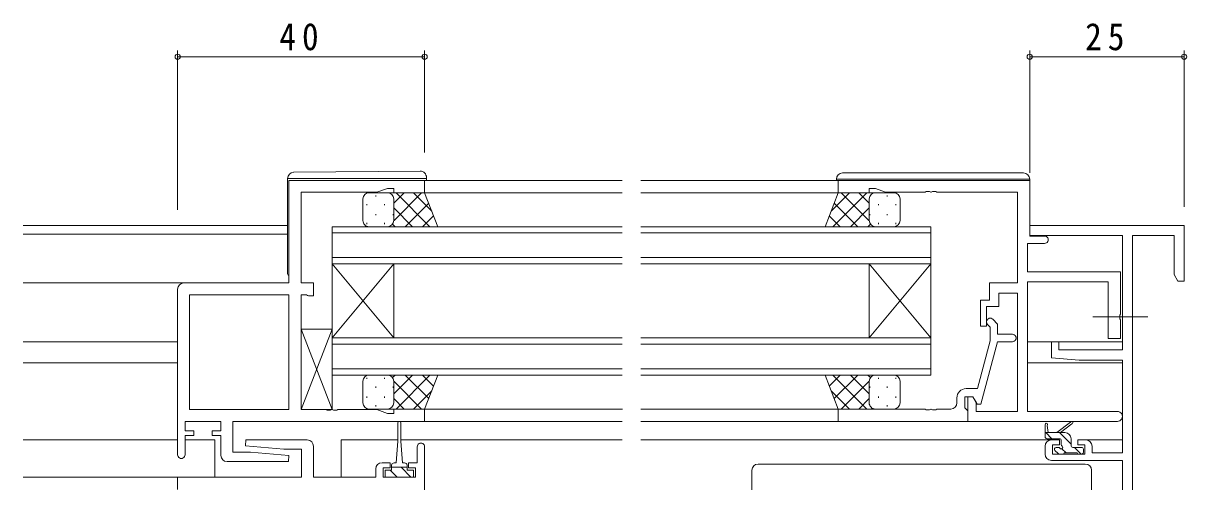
# Model space of a CAD drawing. Units: millimetres, scale not verified. Extents: x -841 to 746, y -594 to 534.
# Drawn here: x 18.4 to 206.8, y -228.5 to -154.3 of the extents above; entities that cross this region are included whole.
import ezdxf

# ---------------------------------------------------------------- set-up
doc = ezdxf.new("R2010")
doc.units = ezdxf.units.MM
doc.header["$LTSCALE"] = 2
doc.linetypes.add('CHAIN2', pattern=[12, 9, -1, 1, -1])
for name, color, linetype, lineweight in [('0-3_YKK_11', 7, 'Continuous', 9), ('0-4_YKK_12', 2, 'Continuous', 9), ('0-5_YKK_13', 4, 'Continuous', 9), ('0-7_YKK_D', 6, 'Continuous', 9)]:
    doc.layers.add(name, color=color, linetype=linetype, lineweight=lineweight)
doc.styles.add('ＭＳ ゴシック', font='')
doc.styles.get('ＭＳ ゴシック').set_extended_font_data('MS Gothic')

msp = doc.modelspace()

# ---------------------------------------------------------------- linework, layer by layer
at = {"layer": '0-3_YKK_11'}
for p, q in [((61.423, -179.719), (83.423, -179.719)), ((61.423, -196.319), (61.423, -179.719)), ((83.423, -179.719), (83.423, -181.719)), ((150.423, -179.719), (150.423, -181.719)), ((181.423, -179.719), (150.423, -179.719)), ((181.423, -188.719), (181.423, -179.719)), ((63.423, -181.649), (63.423, -196.319)), ((75.692, -181.649), (63.423, -181.649)), ((77.423, -181.019), (75.692, -181.649)), ((78.423, -181.019), (77.423, -181.019)), ((78.423, -181.719), (78.423, -181.019)), ((83.423, -181.719), (78.423, -181.719)), ((150.423, -181.719), (155.424, -181.719)), ((155.424, -181.019), (156.423, -181.019)), ((155.424, -181.719), (155.424, -181.019)), ((156.423, -181.019), (158.072, -181.619)), ((158.072, -181.619), (164.465, -181.619)), ((164.465, -181.619), (164.649, -181.499)), ((164.649, -181.499), (165.198, -181.499)), ((165.198, -181.499), (165.382, -181.619)), ((165.382, -181.619), (165.465, -181.619)), ((165.465, -181.619), (165.648, -181.499)), ((165.648, -181.499), (166.198, -181.499)), ((166.198, -181.499), (166.382, -181.619)), ((166.382, -181.619), (179.423, -181.619)), ((179.423, -181.619), (179.423, -196.319)), ((181.423, -187.019), (206.423, -187.019)), ((181.423, -188.649), (181.423, -187.019)), ((206.423, -187.019), (206.423, -196.019)), ((181.054, -189.919), (183.823, -189.919)), ((181.054, -194.519), (181.054, -189.919)), ((196.423, -188.649), (181.423, -188.649)), ((183.823, -188.719), (181.423, -188.719)), ((196.423, -207.119), (196.423, -188.649)), ((204.793, -188.649), (198.053, -188.649)), ((198.053, -188.649), (198.053, -237.519)), ((204.793, -194.928), (204.793, -188.649)), ((196.123, -194.519), (181.054, -194.519)), ((196.123, -201.361), (196.123, -194.519)), ((205.423, -196.019), (204.793, -194.928)), ((43.423, -224.119), (43.423, -197.319)), ((44.423, -196.319), (61.423, -196.319)), ((63.423, -196.319), (65.423, -196.319)), ((65.423, -196.319), (65.423, -198.419)), ((174.923, -196.319), (174.923, -199.119)), ((179.423, -196.319), (174.923, -196.319)), ((181.054, -196.149), (194.123, -196.149)), ((181.054, -217.089), (181.054, -196.149)), ((194.123, -196.149), (194.123, -205.319)), ((206.423, -196.019), (205.423, -196.019)), ((45.353, -198.249), (61.423, -198.249)), ((45.353, -216.789), (45.353, -198.249)), ((61.423, -198.249), (61.423, -216.789)), ((61.423, -198.249), (61.423, -216.789)), ((63.423, -198.249), (63.423, -216.789)), ((64.296, -198.249), (63.423, -198.249)), ((64.46, -198.334), (64.296, -198.249)), ((64.623, -198.419), (64.46, -198.334)), ((65.423, -198.419), (64.623, -198.419)), ((173.423, -199.119), (173.423, -203.319)), ((174.923, -199.119), (173.423, -199.119)), ((176.423, -197.949), (179.423, -197.949)), ((176.423, -200.119), (176.423, -197.949)), ((179.423, -197.949), (179.423, -217.089)), ((174.423, -200.119), (176.423, -200.119)), ((174.423, -203.319), (174.423, -200.119)), ((196.003, -201.544), (196.123, -201.361)), ((196.003, -202.094), (196.003, -201.544)), ((173.423, -203.319), (174.423, -203.319)), ((175.023, -203.467), (174.599, -203.043)), ((175.023, -205.657), (175.023, -203.467)), ((175.448, -202.195), (176.223, -202.97)), ((176.223, -202.97), (176.223, -204.619)), ((196.123, -202.277), (196.003, -202.094)), ((196.123, -205.319), (196.123, -202.277)), ((176.223, -204.619), (178.623, -204.619)), ((194.123, -205.319), (196.123, -205.319)), ((172.944, -213.419), (175.023, -205.657)), ((176.222, -205.819), (173.516, -215.919)), ((178.623, -205.819), (176.222, -205.819)), ((184.923, -205.819), (186.123, -205.819)), ((184.923, -208.425), (184.923, -205.819)), ((186.123, -205.819), (186.123, -207.119)), ((186.123, -207.119), (196.423, -207.119)), ((189.423, -208.819), (184.923, -208.425)), ((196.423, -208.819), (189.423, -208.819)), ((196.423, -223.819), (196.423, -208.819)), ((170.923, -214.719), (170.923, -216.519)), ((172.223, -214.719), (170.923, -214.719)), ((171.123, -213.419), (172.944, -213.419)), ((171.423, -214.719), (171.423, -218.719)), ((172.223, -214.719), (171.423, -214.719)), ((172.916, -215.919), (172.223, -214.719)), ((172.723, -215.585), (172.223, -214.719)), ((169.623, -215.719), (169.623, -214.919)), ((170.923, -216.519), (171.123, -216.719)), ((172.723, -217.089), (172.723, -215.585)), ((173.516, -215.919), (172.916, -215.919)), ((61.423, -216.789), (45.353, -216.789)), ((63.423, -216.789), (67.465, -216.789)), ((67.465, -216.789), (67.649, -216.909)), ((67.649, -216.909), (68.198, -216.909)), ((68.198, -216.909), (68.382, -216.789)), ((68.382, -216.789), (68.465, -216.789)), ((68.465, -216.789), (68.648, -216.909)), ((68.648, -216.909), (69.198, -216.909)), ((69.198, -216.909), (69.382, -216.789)), ((69.382, -216.789), (75.692, -216.789)), ((75.692, -216.789), (77.423, -217.419)), ((77.423, -217.419), (78.423, -217.419)), ((78.423, -216.719), (83.423, -216.719)), ((78.423, -217.419), (78.423, -216.719)), ((83.423, -216.719), (83.423, -218.719)), ((150.423, -216.719), (164.465, -216.719)), ((150.423, -218.719), (150.423, -216.719)), ((164.465, -216.719), (164.649, -216.839)), ((164.649, -216.839), (165.198, -216.839)), ((165.198, -216.839), (165.382, -216.719)), ((165.382, -216.719), (165.465, -216.719)), ((165.465, -216.719), (165.648, -216.839)), ((165.648, -216.839), (166.198, -216.839)), ((166.198, -216.839), (166.382, -216.719)), ((166.382, -216.719), (168.623, -216.719)), ((171.123, -216.719), (171.423, -217.019)), ((171.423, -217.019), (171.423, -218.719)), ((179.423, -217.089), (172.723, -217.089)), ((195.609, -217.089), (181.054, -217.089)), ((44.623, -218.719), (44.623, -220.219)), ((50.423, -218.719), (44.623, -218.719)), ((44.623, -220.219), (46.023, -220.219)), ((46.023, -220.219), (46.023, -221.019)), ((49.023, -220.219), (50.423, -220.219)), ((49.023, -221.019), (49.023, -220.219)), ((50.423, -220.219), (50.423, -218.719)), ((52.353, -218.719), (52.353, -223.719)), ((83.423, -218.719), (52.353, -218.719)), ((171.423, -218.719), (150.423, -218.719)), ((171.423, -218.719), (195.609, -218.719)), ((44.623, -221.019), (44.623, -224.119)), ((46.023, -221.019), (44.623, -221.019)), ((50.423, -221.019), (49.023, -221.019)), ((50.423, -224.219), (50.423, -221.019)), ((54.403, -222.675), (54.445, -221.719)), ((54.445, -221.719), (64.423, -221.719)), ((184.923, -221.719), (186.223, -221.719)), ((186.223, -221.719), (186.223, -222.519)), ((189.223, -221.719), (190.524, -221.719)), ((189.223, -222.519), (189.223, -221.719)), ((52.353, -223.719), (55.23, -223.719)), ((60.617, -223.219), (54.403, -222.675)), ((55.23, -223.719), (61.443, -224.262)), ((63.493, -223.219), (60.617, -223.219)), ((63.493, -227.719), (63.493, -223.219)), ((65.423, -222.719), (65.423, -227.719)), ((82.223, -225.419), (82.223, -222.819)), ((83.423, -222.819), (83.423, -307.719)), ((183.923, -224.019), (183.923, -222.719)), ((185.123, -222.519), (185.123, -224.019)), ((186.223, -222.519), (185.123, -222.519)), ((185.123, -224.019), (190.323, -224.019)), ((190.323, -222.519), (189.223, -222.519)), ((190.323, -224.019), (190.323, -222.519)), ((191.523, -222.719), (191.523, -223.819)), ((191.523, -223.819), (196.423, -223.819)), ((61.402, -225.219), (51.423, -225.219)), ((61.443, -224.262), (61.402, -225.219)), ((76.523, -225.419), (77.823, -225.419)), ((77.823, -225.419), (77.823, -226.219)), ((80.823, -225.419), (82.223, -225.419)), ((80.823, -226.219), (80.823, -225.419)), ((196.423, -225.019), (184.923, -225.019)), ((196.423, -242.769), (196.423, -225.019)), ((43.423, -227.719), (63.493, -227.719)), ((43.423, -229.719), (43.423, -227.719)), ((65.423, -227.719), (75.523, -227.719)), ((75.523, -227.719), (75.523, -226.419)), ((76.723, -226.219), (76.723, -227.719)), ((77.823, -226.219), (76.723, -226.219)), ((76.723, -227.719), (81.923, -227.719)), ((81.923, -226.219), (80.823, -226.219)), ((81.923, -227.719), (81.923, -226.219))]:
    msp.add_line(p, q, dxfattribs=at)
for centre, radius, start, end in [((183.823, -189.319), 0.6, 269.99998, 90), ((44.423, -197.319), 1, 90, 179.99998), ((175.023, -202.619), 0.6, 44.99998, 225), ((178.623, -205.219), 0.6, 269.99998, 90), ((171.123, -214.919), 1.5, 90, 179.99998), ((168.623, -215.719), 1, 270, 359.99998), ((195.609, -217.904), 0.815, 269.99998, 90), ((64.423, -222.719), 1, 0, 89.99998), ((82.823, -222.819), 0.6, 359.99998, 180), ((184.923, -222.719), 1, 90, 179.99998), ((190.524, -222.719), 1, 0, 89.99998), ((44.023, -224.119), 0.6, 179.99998, 0), ((51.423, -224.219), 1, 180, 269.99998), ((184.923, -224.019), 1, 180, 269.99998), ((76.523, -226.419), 1, 90, 179.99998)]:
    msp.add_arc(centre, radius, start, end, dxfattribs=at)
at = {"layer": '0-4_YKK_12'}
for p, q in [((83.123, -179.719), (115.424, -179.719)), ((150.723, -179.719), (118.424, -179.719)), ((83.423, -181.719), (115.424, -181.719)), ((150.921, -181.719), (118.424, -181.719)), ((61.223, -187.019), (18.423, -187.019)), ((61.223, -188.419), (18.423, -188.419)), ((68.424, -187.219), (115.424, -187.219)), ((68.424, -187.219), (68.424, -193.219)), ((68.424, -188.219), (115.424, -188.219)), ((165.424, -187.219), (118.424, -187.219)), ((165.424, -188.219), (118.424, -188.219)), ((68.424, -192.219), (115.424, -192.219)), ((68.424, -193.219), (115.424, -193.219)), ((68.424, -193.219), (78.423, -205.219)), ((68.424, -205.219), (78.423, -193.219)), ((68.424, -206.019), (68.424, -193.219)), ((78.423, -205.219), (78.423, -193.219)), ((165.424, -192.219), (118.424, -192.219)), ((165.424, -193.219), (118.424, -193.219)), ((165.424, -193.219), (155.424, -205.219)), ((165.424, -205.219), (155.424, -193.219)), ((155.424, -205.219), (155.424, -193.219)), ((44.423, -196.319), (18.423, -196.319)), ((68.424, -205.219), (115.424, -205.219)), ((68.424, -205.219), (68.424, -211.219)), ((165.424, -205.219), (118.424, -205.219)), ((165.424, -211.219), (165.424, -205.219)), ((43.423, -205.819), (18.423, -205.819)), ((68.424, -206.219), (115.424, -206.219)), ((165.424, -206.219), (118.424, -206.219)), ((196.423, -205.819), (181.054, -205.819)), ((43.423, -209.219), (18.423, -209.219)), ((68.424, -210.219), (115.424, -210.219)), ((165.424, -210.219), (118.424, -210.219)), ((196.423, -209.219), (181.054, -209.219)), ((68.424, -211.219), (115.424, -211.219)), ((165.424, -211.219), (118.424, -211.219)), ((85.423, -216.719), (82.923, -216.719)), ((115.469, -216.72), (83.424, -216.719)), ((150.87, -216.722), (118.424, -216.72)), ((82.923, -218.719), (89.109, -218.719)), ((83.123, -218.719), (115.424, -218.719)), ((150.723, -218.719), (118.424, -218.719)), ((43.423, -221.719), (18.423, -221.719)), ((49.423, -221.719), (44.623, -221.719)), ((49.423, -221.719), (49.423, -227.719)), ((69.923, -221.719), (69.923, -227.719)), ((79.073, -221.719), (69.923, -221.719)), ((97.423, -221.719), (79.573, -221.719)), ((97.423, -221.719), (115.424, -221.719)), ((184.923, -221.719), (118.424, -221.719)), ((196.423, -221.719), (190.524, -221.719)), ((43.723, -227.719), (18.423, -227.719))]:
    msp.add_line(p, q, dxfattribs=at)
msp.add_lwpolyline([(165.424, -205.219), (165.424, -193.219), (165.424, -187.219)], dxfattribs=at)
at = {"layer": '0-5_YKK_13'}
for p, q in [((82.715, -178.231), (62.215, -178.41)), ((151.123, -178.519), (180.423, -178.519)), ((61.223, -179.41), (61.223, -179.419)), ((61.223, -179.419), (61.223, -179.719)), ((61.223, -179.419), (61.719, -179.419)), ((61.223, -194.719), (61.223, -179.719)), ((83.723, -179.719), (83.723, -179.419)), ((150.123, -179.519), (150.123, -179.719)), ((181.423, -179.519), (180.923, -179.519)), ((181.423, -180.442), (181.423, -179.519)), ((73.424, -186.219), (73.424, -182.719)), ((73.424, -186.219), (73.424, -182.719)), ((74.424, -181.719), (77.424, -181.719)), ((74.424, -181.719), (77.424, -181.719)), ((75.503, -182.139), (75.503, -182.339)), ((83.423, -181.719), (77.424, -181.719)), ((78.334, -182.305), (78.334, -182.339)), ((78.423, -183.411), (80.115, -181.719)), ((78.423, -182.719), (78.423, -186.219)), ((78.423, -182.719), (78.423, -185.819)), ((78.423, -182.719), (78.423, -185.819)), ((78.467, -186.196), (82.944, -181.719)), ((78.792, -181.719), (84.292, -187.219)), ((81.62, -181.719), (84.586, -184.685)), ((85.58, -187.219), (83.423, -181.719)), ((148.266, -187.219), (150.423, -181.719)), ((152.226, -181.719), (149.261, -184.685)), ((155.055, -181.719), (149.555, -187.219)), ((150.423, -181.719), (156.423, -181.719)), ((155.38, -186.196), (150.903, -181.719)), ((155.423, -183.411), (153.731, -181.719)), ((155.423, -182.719), (155.423, -186.219)), ((155.423, -182.719), (155.423, -185.819)), ((155.513, -182.304), (155.513, -182.339)), ((159.423, -181.719), (156.423, -181.719)), ((158.343, -182.139), (158.343, -182.339)), ((160.423, -186.219), (160.423, -182.719)), ((74.089, -183.554), (74.089, -183.754)), ((76.919, -183.554), (76.919, -183.754)), ((78.423, -184.18), (81.463, -187.219)), ((80.272, -187.219), (84.085, -183.407)), ((153.575, -187.219), (149.762, -183.406)), ((155.423, -184.179), (152.383, -187.219)), ((156.928, -183.554), (156.928, -183.754)), ((159.758, -183.554), (159.758, -183.754)), ((75.503, -185.169), (75.503, -185.369)), ((78.334, -185.169), (78.334, -185.369)), ((83.101, -187.219), (84.881, -185.439)), ((150.746, -187.219), (148.965, -185.438)), ((155.513, -185.169), (155.513, -185.369)), ((158.343, -185.169), (158.343, -185.369)), ((74.089, -186.584), (74.089, -186.784)), ((77.424, -187.219), (74.424, -187.219)), ((77.424, -187.219), (74.424, -187.219)), ((76.919, -186.584), (76.919, -186.784)), ((77.424, -187.219), (85.423, -187.219)), ((77.444, -187.219), (77.445, -187.218)), ((78.228, -186.813), (78.635, -187.219)), ((156.423, -187.219), (148.423, -187.219)), ((155.618, -186.812), (155.212, -187.219)), ((156.403, -187.219), (156.402, -187.218)), ((156.423, -187.219), (159.423, -187.219)), ((156.928, -186.584), (156.928, -186.784)), ((159.758, -186.584), (159.758, -186.784)), ((63.423, -203.789), (68.423, -203.789)), ((63.423, -216.789), (63.423, -203.789)), ((68.423, -203.789), (63.423, -216.789)), ((68.423, -216.789), (63.423, -203.789)), ((68.423, -203.789), (68.423, -216.789)), ((73.424, -212.219), (73.424, -215.719)), ((74.089, -211.854), (74.089, -211.654)), ((77.424, -211.219), (74.424, -211.219)), ((76.919, -211.854), (76.919, -211.654)), ((85.58, -211.219), (77.424, -211.219)), ((77.444, -211.219), (77.445, -211.22)), ((78.228, -211.626), (78.635, -211.219)), ((78.423, -214.259), (81.463, -211.219)), ((78.423, -215.719), (78.423, -212.219)), ((78.467, -212.242), (82.944, -216.719)), ((78.792, -216.719), (84.292, -211.219)), ((80.272, -211.219), (84.085, -215.032)), ((83.101, -211.219), (84.881, -213)), ((85.58, -211.219), (83.423, -216.719)), ((148.266, -211.219), (150.423, -216.719)), ((156.423, -211.219), (148.423, -211.219)), ((150.746, -211.219), (148.965, -213)), ((155.055, -216.719), (149.555, -211.219)), ((153.575, -211.219), (149.762, -215.032)), ((155.38, -212.242), (150.903, -216.719)), ((155.423, -214.259), (152.383, -211.219)), ((155.618, -211.625), (155.212, -211.219)), ((155.423, -215.719), (155.423, -212.219)), ((155.423, -215.719), (155.423, -212.619)), ((156.403, -211.219), (156.402, -211.22)), ((156.423, -211.219), (159.423, -211.219)), ((156.928, -211.854), (156.928, -211.654)), ((159.758, -211.854), (159.758, -211.654)), ((160.423, -212.219), (160.423, -215.719)), ((74.089, -214.884), (74.089, -214.684)), ((75.503, -213.269), (75.503, -213.069)), ((76.919, -214.884), (76.919, -214.684)), ((78.334, -213.269), (78.334, -213.069)), ((81.62, -216.719), (84.586, -213.753)), ((152.226, -216.719), (149.261, -213.753)), ((155.513, -213.269), (155.513, -213.069)), ((156.928, -214.884), (156.928, -214.684)), ((158.343, -213.269), (158.343, -213.069)), ((159.758, -214.884), (159.758, -214.684)), ((75.503, -216.299), (75.503, -216.099)), ((78.334, -216.134), (78.334, -216.099)), ((78.423, -215.028), (80.115, -216.719)), ((155.423, -215.027), (153.731, -216.719)), ((155.513, -216.133), (155.513, -216.099)), ((158.343, -216.299), (158.343, -216.099)), ((68.423, -216.789), (63.423, -216.789)), ((74.424, -216.719), (77.424, -216.719)), ((83.424, -216.719), (77.424, -216.719)), ((150.423, -216.719), (156.423, -216.719)), ((159.423, -216.719), (156.423, -216.719)), ((79.073, -221.919), (79.073, -218.969)), ((79.573, -218.969), (79.573, -221.919)), ((183.923, -221.219), (183.923, -219.219)), ((184.223, -219.393), (184.422, -220.519)), ((185.823, -220.519), (188.041, -218.836)), ((186.423, -220.519), (188.243, -219.118)), ((79.073, -221.919), (78.823, -225.419)), ((79.573, -221.919), (79.823, -225.419)), ((187.123, -220.519), (183.923, -220.519)), ((185.02, -221.519), (184.02, -220.519)), ((186.223, -221.519), (184.223, -221.519)), ((188.123, -222.377), (186.265, -220.519)), ((186.523, -222.458), (186.523, -221.819)), ((188.123, -222.619), (188.123, -221.519)), ((186.011, -223.931), (185.511, -223.431)), ((185.723, -222.919), (186.063, -222.919)), ((186.823, -224.019), (186.223, -224.019)), ((187.32, -223.819), (186.641, -223.14)), ((189.123, -223.819), (187.023, -223.819)), ((188.423, -222.919), (189.823, -222.919)), ((189.765, -224.019), (188.665, -222.919)), ((189.823, -224.019), (189.323, -224.019)), ((190.123, -223.219), (190.123, -223.719)), ((78.073, -225.819), (78.073, -226.619)), ((78.823, -225.419), (78.473, -225.419)), ((80.173, -225.419), (79.823, -225.419)), ((80.573, -226.619), (80.573, -225.819)), ((190.423, -225.619), (137.423, -225.619)), ((77.023, -226.619), (78.073, -226.619)), ((77.023, -227.719), (77.023, -226.619)), ((81.623, -227.719), (77.023, -227.719)), ((78.967, -227.719), (77.866, -226.619)), ((78.073, -226.119), (80.573, -226.119)), ((81.212, -227.719), (79.612, -226.119)), ((80.573, -226.619), (81.623, -226.619)), ((81.623, -226.619), (81.623, -227.719)), ((136.423, -250.119), (136.423, -226.619)), ((191.423, -250.119), (191.423, -226.619))]:
    msp.add_line(p, q, dxfattribs=at)
at = {"layer": '0-5_YKK_13', "linetype": 'CHAIN2'}
msp.add_line((200.554, -201.819), (191.624, -201.819), dxfattribs=at)
at = {"layer": '0-5_YKK_13'}
for points in [[(61.719, -179.419), (83.219, -179.419), (83.723, -179.419), (83.723, -179.231)], [(180.923, -179.519), (150.623, -179.519), (150.123, -179.519)]]:
    msp.add_lwpolyline(points, dxfattribs=at)
for centre, radius, start, end in [((62.223, -179.41), 1, 90.5, 180), ((82.723, -179.231), 1, 0, 90.5), ((151.123, -179.519), 1, 90, 180), ((180.423, -179.519), 1, 0, 90), ((74.424, -182.719), 1, 89.99989, 179.99989), ((74.424, -182.719), 1, 89.99989, 179.99989), ((77.424, -182.719), 1, 359.99989, 89.99989), ((77.424, -182.719), 1, 359.99989, 89.99989), ((77.424, -182.719), 1, 359.99989, 89.99989), ((156.423, -182.719), 1, 90.00009, 180.00009), ((156.423, -182.719), 1, 90.00009, 180.00009), ((159.423, -182.719), 1, 0.00009, 90.00009), ((74.424, -186.219), 1, 179.99989, 269.99989), ((74.424, -186.219), 1, 179.99988, 269.99989), ((77.424, -186.219), 1, 269.99989, 359.99989), ((156.423, -186.219), 1, 180.00009, 270.00009), ((159.423, -186.219), 1, 270.00009, 0.00009), ((61.723, -194.719), 0.5, 180, 233.13016), ((74.424, -212.219), 1, 90.00009, 180.00009), ((77.424, -212.219), 1, 0.00011, 90.00009), ((156.423, -212.219), 1, 89.99989, 179.99989), ((159.423, -212.219), 1, 359.99989, 89.99989), ((74.424, -215.719), 1, 180.00009, 270.00009), ((77.424, -215.719), 1, 270.00009, 0.00009), ((156.423, -215.719), 1, 179.99989, 269.99989), ((156.423, -215.719), 1, 179.99989, 269.99989), ((159.423, -215.719), 1, 269.99989, 359.99989), ((79.323, -218.969), 0.25, 0, 180), ((184.123, -219.219), 0.2, 300, 180), ((188.223, -218.919), 0.2, 275.58287, 155.58287), ((184.223, -221.219), 0.3, 180, 270), ((186.223, -221.819), 0.3, 0, 90), ((187.123, -221.519), 1, 0, 90), ((185.723, -223.219), 0.3, 90, 225), ((186.223, -223.719), 0.3, 225, 270), ((186.063, -223.219), 0.3, 33.05573, 90), ((186.523, -222.919), 0.25, 213.05573, 56.94426), ((186.823, -222.458), 0.3, 180, 236.94426), ((186.823, -223.819), 0.2, 270, 0), ((188.423, -222.619), 0.3, 180, 270), ((189.323, -223.819), 0.2, 180, 270), ((189.823, -223.219), 0.3, 0, 90), ((189.823, -223.719), 0.3, 270, 0), ((78.473, -225.819), 0.4, 90, 180), ((80.173, -225.819), 0.4, 0, 90), ((137.423, -226.619), 1, 90, 180), ((190.423, -226.619), 1, 0, 90)]:
    msp.add_arc(centre, radius, start, end, dxfattribs=at)
at = {"layer": '0-7_YKK_D'}
for p, q in [((43.423, -184.502), (43.423, -158.719)), ((83.423, -159.719), (43.423, -159.719)), ((83.423, -175.225), (83.423, -158.719)), ((181.423, -178.519), (181.423, -158.719)), ((206.423, -159.719), (181.423, -159.719)), ((206.423, -184.019), (206.423, -158.719))]:
    msp.add_line(p, q, dxfattribs=at)
for centre in [(43.423, -159.719), (83.423, -159.719), (181.423, -159.719), (206.423, -159.719)]:
    msp.add_circle(centre, 0.425, dxfattribs=at)

# ---------------------------------------------------------------- texts
at = {"layer": '0-7_YKK_D', "color": 7, "char_height": 4.399, "attachment_point": 7, "style": 'ＭＳ ゴシック'}
for s, insert in [('\\T1.36;\\W0.9;40', (59.903, -158.719)), ('\\T1.36;\\W0.9;25', (190.403, -158.719))]:
    msp.add_mtext(s, dxfattribs=dict(at, insert=insert))

doc.saveas('drawing.dxf')
